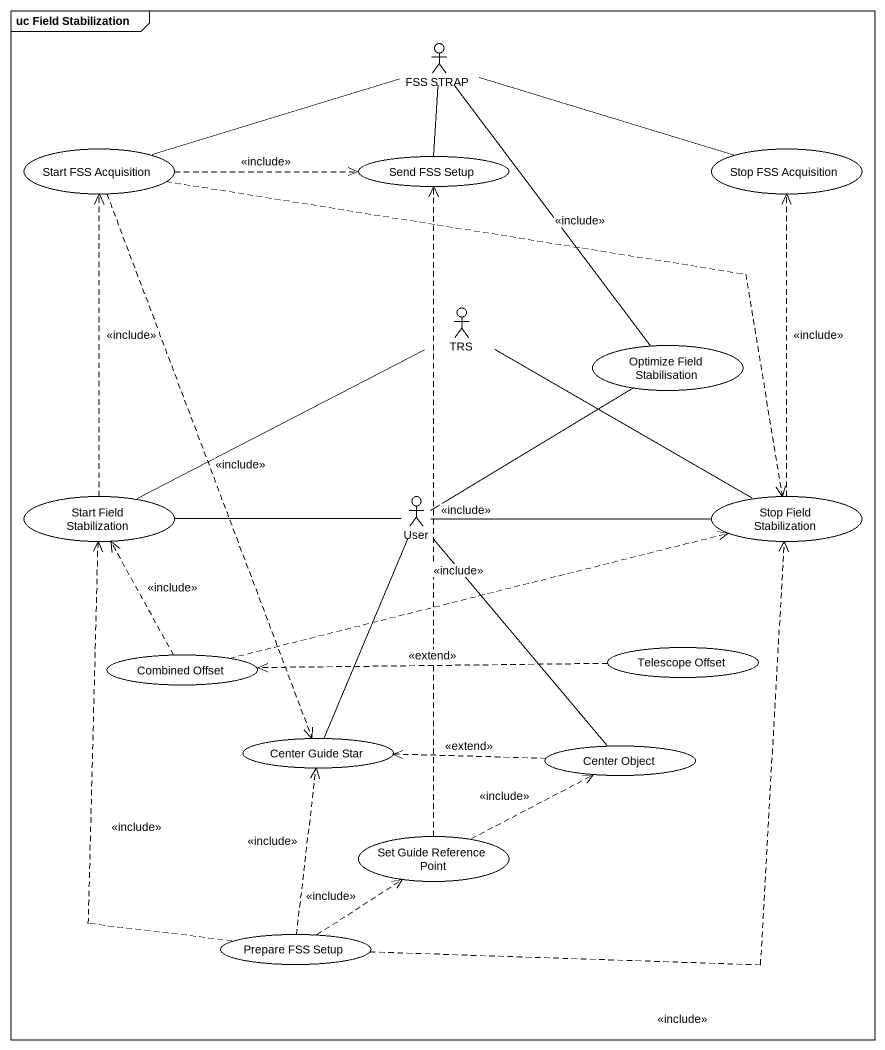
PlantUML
@startuml
mainframe uc Field Stabilization
actor "FSS STRAP" as FSS_STRAP
usecase "Start FSS Acquisition" as Start_FSS_Acquisition
usecase "Stop FSS Acquisition" as Stop_FSS_Acquisition
usecase "Send FSS Setup" as Send_FSS_Setup
actor TRS
usecase "Optimize Field Stabilisation" as Optimize_Field_Stabilisation
usecase "Start Field Stabilization" as Start_Field_Stabilization
actor User
usecase "Stop Field Stabilization" as Stop_Field_Stabilization
usecase "Combined Offset" as Combined_Offset
usecase "Telescope Offset" as Telescope_Offset
usecase "Center Guide Star" as Center_Guide_Star
usecase "Center Object" as Center_Object
usecase "Set Guide Reference Point" as Set_Guide_Reference_Point
usecase "Prepare FSS Setup" as Prepare_FSS_Setup
FSS_STRAP -- Optimize_Field_Stabilisation
Start_FSS_Acquisition -right- FSS_STRAP
Start_FSS_Acquisition .right.> Send_FSS_Setup : <<include>>
Start_FSS_Acquisition .right.> Stop_Field_Stabilization : <<include>>
Start_FSS_Acquisition ..> Center_Guide_Star : <<include>>
Stop_FSS_Acquisition -left- FSS_STRAP
Send_FSS_Setup -up- FSS_STRAP
Start_Field_Stabilization .up.> Start_FSS_Acquisition : <<include>>
Start_Field_Stabilization -right- TRS
User -up- Optimize_Field_Stabilisation
User -left- Start_Field_Stabilization
User -right- Stop_Field_Stabilization
User -- Center_Guide_Star
User -- Center_Object
Stop_Field_Stabilization .up.> Stop_FSS_Acquisition : <<include>>
Stop_Field_Stabilization -left- TRS
Combined_Offset .up.> Start_Field_Stabilization : <<include>>
Combined_Offset .right.> Stop_Field_Stabilization : <<include>>
Telescope_Offset .left.> Combined_Offset : <<extend>>
Center_Object .left.> Center_Guide_Star : <<extend>>
Set_Guide_Reference_Point .up.> Send_FSS_Setup : <<include>>
Set_Guide_Reference_Point .right.> Center_Object : <<include>>
Prepare_FSS_Setup .up.> Start_Field_Stabilization : <<include>>
Prepare_FSS_Setup .up.> Stop_Field_Stabilization : <<include>>
Prepare_FSS_Setup .up.> Center_Guide_Star : <<include>>
Prepare_FSS_Setup .up.> Set_Guide_Reference_Point : <<include>>
@enduml
